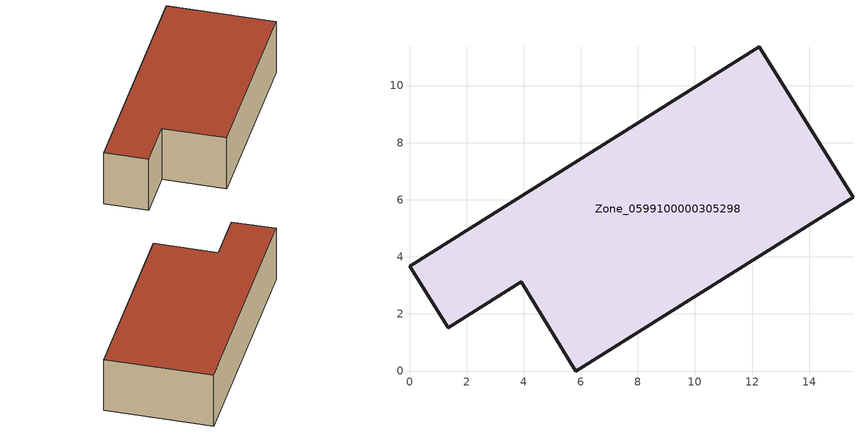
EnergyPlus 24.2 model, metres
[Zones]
Zone_0599100000305298
 floor ground (C_G): 0,3.66 12.26,11.35 15.54,6.08 5.83,0 3.91,3.12 1.35,1.51 z0
 wall outside (C_F): 12.26,11.35 0,3.66 1.35,1.51 3.91,3.12 5.83,0 15.54,6.08 12.26,11.35 z0:3.39
 roof outside (C_R): 15.54,6.08 12.26,11.35 0,3.66 1.35,1.51 3.91,3.12 5.83,0 z3.39
[BUILDING]
Pand.0599100000305298: North Axis=0; Terrain=City; Loads Convergence Tolerance Value=0.04; Temperature Convergence Tolerance Value=0.4; Solar Distribution=FullExterior; Maximum Number of Warmup Days=25; Minimum Number of Warmup Days=1
[Site:Location]
Rotterdam.The.Hague.AP_ZH_NLD Design_Conditions: Latitude=51.96; Longitude=4.45; Time Zone=1; Elevation=-4.5
[SITE:GROUNDTEMPERATURE:BUILDINGSURFACE]
18, 18, 18, 18, 18, 18, 18, 18, 18, 18, 18, 18
[MATERIAL] Thermal Absorptance=0.9; Solar Absorptance=0.7; Visible Absorptance=0.7
Name | Roughness | Thickness | Conductivity | Density | Specific Heat
G.TI.1946 | MediumSmooth | 0.15 | 1 | 540 | 1210
F.TI.1946 | Rough | 0.3 | 0.857143 | 1920 | 840
R.TI.1946 | MediumRough | 0.2 | 0.1 | 1500 | 1000
[CONSTRUCTION]
C_G: G.TI.1946
C_F: F.TI.1946
C_R: R.TI.1946
[ZONE]
Zone_0599100000305298: Type=1; Multiplier=1; Ceiling Height=Autocalculate; Volume=Autocalculate; Floor Area=autocalculate; Part of Total Floor Area=Yes
[ZONEINFILTRATION:DESIGNFLOWRATE]
Infil_Zone_0599100000305298: Zone or ZoneList or Space or SpaceList=Zone_0599100000305298; Schedule=AlwaysOn; Design Flow Rate Calculation Method=Flow/Area; Flow Rate per Floor Area=0.003; Constant Term Coefficient=1; Temperature Term Coefficient=0; Velocity Term Coefficient=0; Velocity Squared Term Coefficient=0
[HVACTEMPLATE:ZONE:IDEALLOADSAIRSYSTEM]
Zone_0599100000305298: Maximum Heating Supply Air Temperature=50; Minimum Cooling Supply Air Temperature=13; Maximum Heating Supply Air Humidity Ratio=0.0156; Minimum Cooling Supply Air Humidity Ratio=0.0077; Heating Limit=NoLimit; Cooling Limit=NoLimit; Dehumidification Control Type=ConstantSensibleHeatRatio; Cooling Sensible Heat Ratio=0.7; Dehumidification Setpoint=60; Humidification Control Type=None; Humidification Setpoint=30; Outdoor Air Method=None; Outdoor Air Flow Rate per Person=0.00944; Outdoor Air Flow Rate per Zone Floor Area=0; Outdoor Air Flow Rate per Zone=0; Demand Controlled Ventilation Type=None; Outdoor Air Economizer Type=NoEconomizer; Heat Recovery Type=None; Sensible Heat Recovery Effectiveness=0.7; Latent Heat Recovery Effectiveness=0.65
[ZONECONTROL:THERMOSTAT]
ThermostatControl_Zone_0599100000305298: Zone or ZoneList=Zone_0599100000305298; Control Type Schedule=DualSetpointControlType; Control 1=Thermostat_Zone_0599100000305298; Temperature Difference Between Cutout And Setpoint=0
[THERMOSTATSETPOINT:DUALSETPOINT]
Thermostat_Zone_0599100000305298: Heating Setpoint Temperature Schedule=HeatingSetpoint_Zone_0599100000305298; Cooling Setpoint Temperature Schedule=CoolingSetpoint_Zone_0599100000305298
[SCHEDULE:COMPACT]
HeatingSetpoint_Zone_0599100000305298: Through: 12/31, For: AllDays, Until: 24:00, 21
CoolingSetpoint_Zone_0599100000305298: Through: 12/31, For: AllDays, Until: 24:00, 24
DualSetpointControlType: Through: 12/31, For: AllDays, Until: 24:00, 4
AlwaysOn: Through: 12/31, For: AllDays, Until: 24:00, 1
